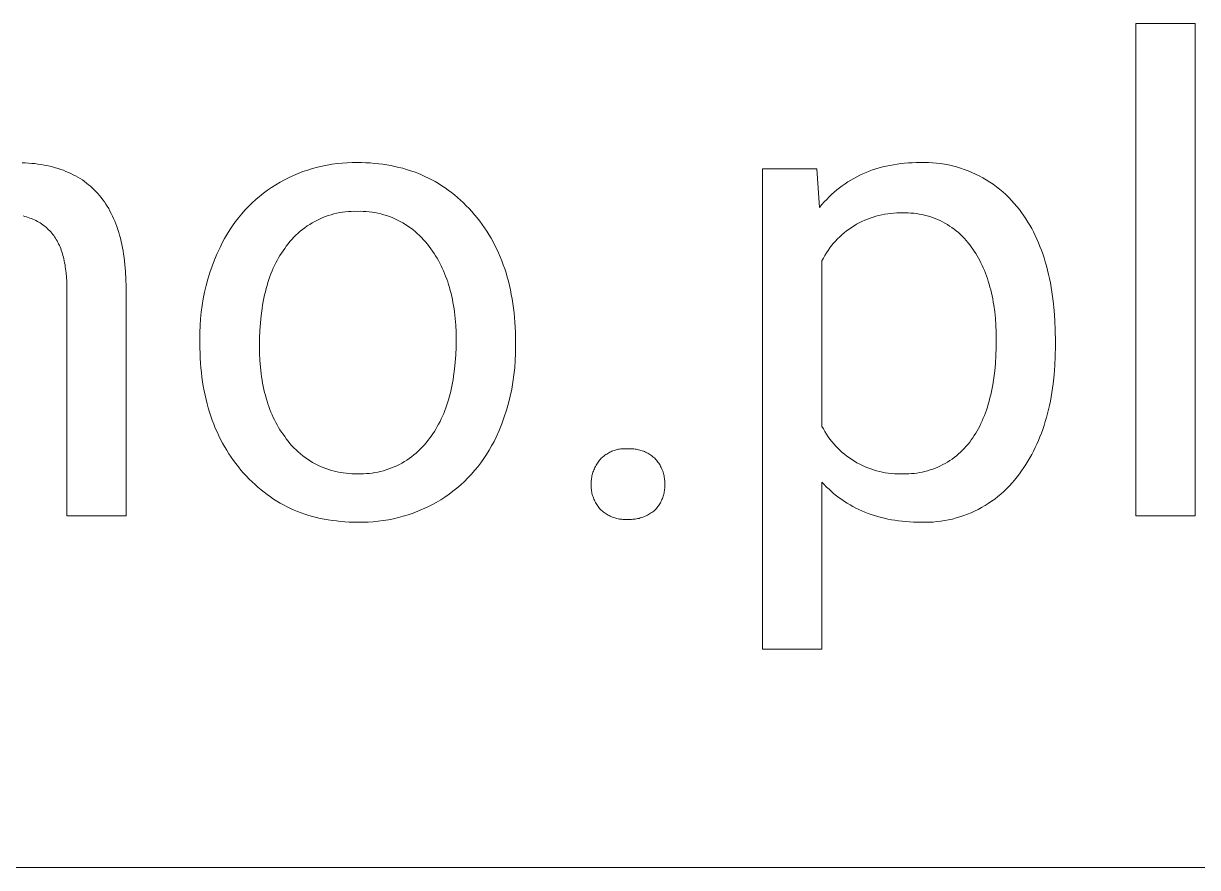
# Model space of a CAD drawing. Header units: millimetres. Extents: x -1480 to 5249, y -840 to 3860.
# Drawn here: x 3458.4 to 3618.7, y -464.2 to -349 of the extents above; entities that cross this region are included whole.
import ezdxf

# ---------------------------------------------------------------- set-up
doc = ezdxf.new("R2010")
doc.units = ezdxf.units.MM
doc.header["$MEASUREMENT"] = 0
doc.layers.add('Domyślny', color=7, linetype='Continuous', true_color=0x000000)

msp = doc.modelspace()

# ---------------------------------------------------------------- linework, layer by layer
at = {"layer": 'Domyślny', "color": 18, "lineweight": 15, "true_color": 0x000000}
for p, q in [((3610.31, -416.22), (3610.31, -349.01)), ((3610.31, -349.01), (3618.4, -349.01)), ((3618.4, -349.01), (3618.4, -416.22)), ((3458.22, -368.01), (3458.67, -368.03)), ((3458.67, -368.03), (3459.11, -368.06)), ((3459.11, -368.06), (3459.55, -368.1)), ((3459.55, -368.1), (3459.98, -368.14)), ((3459.98, -368.14), (3460.4, -368.19)), ((3460.4, -368.19), (3460.82, -368.26)), ((3460.82, -368.26), (3461.22, -368.33)), ((3461.22, -368.33), (3461.62, -368.41)), ((3461.62, -368.41), (3462.02, -368.49)), ((3462.02, -368.49), (3462.4, -368.59)), ((3462.4, -368.59), (3462.78, -368.69)), ((3497.88, -368.81), (3498.54, -368.63)), ((3498.54, -368.63), (3499.21, -368.47)), ((3499.21, -368.47), (3499.88, -368.33)), ((3499.88, -368.33), (3500.56, -368.22)), ((3500.56, -368.22), (3501.24, -368.13)), ((3501.24, -368.13), (3501.92, -368.06)), ((3501.92, -368.06), (3502.61, -368.02)), ((3502.61, -368.02), (3503.3, -367.99)), ((3503.3, -367.99), (3503.98, -367.99)), ((3503.98, -367.99), (3504.58, -368)), ((3504.58, -368), (3505.18, -368.02)), ((3505.18, -368.02), (3505.76, -368.05)), ((3505.76, -368.05), (3506.34, -368.1)), ((3506.34, -368.1), (3506.92, -368.16)), ((3506.92, -368.16), (3507.48, -368.23)), ((3507.48, -368.23), (3508.04, -368.31)), ((3508.04, -368.31), (3508.59, -368.41)), ((3508.59, -368.41), (3509.13, -368.52)), ((3509.13, -368.52), (3509.67, -368.65)), ((3509.67, -368.65), (3510.2, -368.78)), ((3575.27, -368.72), (3575.74, -368.59)), ((3575.74, -368.59), (3576.21, -368.48)), ((3576.21, -368.48), (3576.7, -368.38)), ((3576.7, -368.38), (3577.19, -368.29)), ((3577.19, -368.29), (3577.69, -368.21)), ((3577.69, -368.21), (3578.2, -368.14)), ((3578.2, -368.14), (3578.72, -368.09)), ((3578.72, -368.09), (3579.24, -368.05)), ((3579.24, -368.05), (3579.77, -368.02)), ((3579.77, -368.02), (3580.31, -368)), ((3580.31, -368), (3580.86, -367.99)), ((3580.86, -367.99), (3581.42, -367.98)), ((3581.42, -367.98), (3581.97, -367.99)), ((3581.97, -367.99), (3582.53, -368.02)), ((3582.53, -368.02), (3583.08, -368.07)), ((3583.08, -368.07), (3583.63, -368.13)), ((3583.63, -368.13), (3584.18, -368.22)), ((3584.18, -368.22), (3584.73, -368.32)), ((3584.73, -368.32), (3585.27, -368.44)), ((3585.27, -368.44), (3585.81, -368.58)), ((3585.81, -368.58), (3586.34, -368.74)), ((3462.78, -368.69), (3463.15, -368.8)), ((3463.15, -368.8), (3463.51, -368.92)), ((3463.51, -368.92), (3463.87, -369.05)), ((3463.87, -369.05), (3464.22, -369.19)), ((3464.22, -369.19), (3464.56, -369.33)), ((3464.56, -369.33), (3464.89, -369.48)), ((3464.89, -369.48), (3465.22, -369.65)), ((3465.22, -369.65), (3465.54, -369.82)), ((3465.54, -369.82), (3465.85, -369.99)), ((3465.85, -369.99), (3466.16, -370.18)), ((3466.16, -370.18), (3466.46, -370.37)), ((3494.06, -370.34), (3494.68, -370.03)), ((3494.68, -370.03), (3495.3, -369.74)), ((3495.3, -369.74), (3495.93, -369.48)), ((3495.93, -369.48), (3496.57, -369.23)), ((3496.57, -369.23), (3497.22, -369.01)), ((3497.22, -369.01), (3497.88, -368.81)), ((3510.2, -368.78), (3510.72, -368.93)), ((3510.72, -368.93), (3511.24, -369.1)), ((3511.24, -369.1), (3511.74, -369.27)), ((3511.74, -369.27), (3512.24, -369.46)), ((3512.24, -369.46), (3512.74, -369.66)), ((3512.74, -369.66), (3513.22, -369.88)), ((3513.22, -369.88), (3513.7, -370.11)), ((3513.7, -370.11), (3514.17, -370.35)), ((3559.33, -434.43), (3559.33, -368.87)), ((3559.33, -368.87), (3566.72, -368.87)), ((3566.72, -368.87), (3567.12, -374.11)), ((3571.37, -370.38), (3571.77, -370.15)), ((3571.77, -370.15), (3572.18, -369.93)), ((3572.18, -369.93), (3572.6, -369.72)), ((3572.6, -369.72), (3573.03, -369.52)), ((3573.03, -369.52), (3573.46, -369.34)), ((3573.46, -369.34), (3573.9, -369.16)), ((3573.9, -369.16), (3574.35, -369)), ((3574.35, -369), (3574.8, -368.85)), ((3574.8, -368.85), (3575.27, -368.72)), ((3586.34, -368.74), (3586.87, -368.92)), ((3586.87, -368.92), (3587.39, -369.12)), ((3587.39, -369.12), (3587.9, -369.33)), ((3587.9, -369.33), (3588.41, -369.56)), ((3588.41, -369.56), (3588.91, -369.81)), ((3588.91, -369.81), (3589.4, -370.07)), ((3589.4, -370.07), (3589.88, -370.35)), ((3466.46, -370.37), (3466.75, -370.58)), ((3466.75, -370.58), (3467.03, -370.79)), ((3467.03, -370.79), (3467.31, -371.01)), ((3467.31, -371.01), (3467.58, -371.23)), ((3467.58, -371.23), (3467.84, -371.47)), ((3467.84, -371.47), (3468.09, -371.71)), ((3468.09, -371.71), (3468.34, -371.97)), ((3491.18, -372.18), (3491.73, -371.78)), ((3491.73, -371.78), (3492.29, -371.39)), ((3492.29, -371.39), (3492.87, -371.02)), ((3492.87, -371.02), (3493.46, -370.67)), ((3493.46, -370.67), (3494.06, -370.34)), ((3514.17, -370.35), (3514.64, -370.6)), ((3514.64, -370.6), (3515.09, -370.87)), ((3515.09, -370.87), (3515.54, -371.15)), ((3515.54, -371.15), (3515.99, -371.45)), ((3515.99, -371.45), (3516.42, -371.76)), ((3516.42, -371.76), (3516.85, -372.08)), ((3569.11, -372.03), (3569.47, -371.73)), ((3569.47, -371.73), (3569.83, -371.43)), ((3569.83, -371.43), (3570.21, -371.15)), ((3570.21, -371.15), (3570.59, -370.89)), ((3570.59, -370.89), (3570.98, -370.63)), ((3570.98, -370.63), (3571.37, -370.38)), ((3589.88, -370.35), (3590.35, -370.65)), ((3590.35, -370.65), (3590.81, -370.96)), ((3590.81, -370.96), (3591.26, -371.29)), ((3591.26, -371.29), (3591.69, -371.63)), ((3591.69, -371.63), (3592.12, -371.99)), ((3468.34, -371.97), (3468.58, -372.23)), ((3468.58, -372.23), (3468.81, -372.5)), ((3468.81, -372.5), (3469.04, -372.77)), ((3469.04, -372.77), (3469.25, -373.06)), ((3469.25, -373.06), (3469.46, -373.35)), ((3469.46, -373.35), (3469.67, -373.65)), ((3489.62, -373.51), (3490.13, -373.05)), ((3490.13, -373.05), (3490.65, -372.61)), ((3490.65, -372.61), (3491.18, -372.18)), ((3516.85, -372.08), (3517.27, -372.41)), ((3517.27, -372.41), (3517.68, -372.76)), ((3517.68, -372.76), (3518.09, -373.12)), ((3518.09, -373.12), (3518.49, -373.49)), ((3567.44, -373.73), (3567.76, -373.37)), ((3567.76, -373.37), (3568.09, -373.02)), ((3568.09, -373.02), (3568.42, -372.68)), ((3568.42, -372.68), (3568.76, -372.35)), ((3568.76, -372.35), (3569.11, -372.03)), ((3592.12, -371.99), (3592.53, -372.36)), ((3592.53, -372.36), (3592.93, -372.75)), ((3592.93, -372.75), (3593.32, -373.15)), ((3593.32, -373.15), (3593.69, -373.56)), ((3469.67, -373.65), (3469.86, -373.96)), ((3469.86, -373.96), (3470.05, -374.28)), ((3470.05, -374.28), (3470.23, -374.61)), ((3470.23, -374.61), (3470.41, -374.94)), ((3470.41, -374.94), (3470.57, -375.29)), ((3487.77, -375.52), (3488.21, -375)), ((3488.21, -375), (3488.66, -374.49)), ((3488.66, -374.49), (3489.13, -373.99)), ((3489.13, -373.99), (3489.62, -373.51)), ((3500.8, -375.01), (3500.42, -375.11)), ((3501.19, -374.91), (3500.8, -375.01)), ((3501.59, -374.83), (3501.19, -374.91)), ((3501.98, -374.77), (3501.59, -374.83)), ((3502.38, -374.72), (3501.98, -374.77)), ((3502.78, -374.68), (3502.38, -374.72)), ((3503.18, -374.65), (3502.78, -374.68)), ((3503.58, -374.64), (3503.18, -374.65)), ((3503.98, -374.65), (3503.58, -374.64)), ((3504.39, -374.64), (3503.98, -374.65)), ((3504.8, -374.65), (3504.39, -374.64)), ((3505.2, -374.68), (3504.8, -374.65)), ((3505.61, -374.71), (3505.2, -374.68)), ((3506.01, -374.77), (3505.61, -374.71)), ((3506.41, -374.83), (3506.01, -374.77)), ((3506.81, -374.91), (3506.41, -374.83)), ((3507.21, -375), (3506.81, -374.91)), ((3507.6, -375.11), (3507.21, -375)), ((3518.49, -373.49), (3518.88, -373.88)), ((3518.88, -373.88), (3519.27, -374.28)), ((3519.27, -374.28), (3519.64, -374.69)), ((3519.64, -374.69), (3520.01, -375.12)), ((3567.12, -374.11), (3567.44, -373.73)), ((3576.01, -375.04), (3575.61, -375.11)), ((3576.42, -374.97), (3576.01, -375.04)), ((3576.82, -374.93), (3576.42, -374.97)), ((3577.23, -374.89), (3576.82, -374.93)), ((3577.64, -374.87), (3577.23, -374.89)), ((3578.05, -374.86), (3577.64, -374.87)), ((3578.46, -374.87), (3578.05, -374.86)), ((3578.84, -374.87), (3578.46, -374.87)), ((3579.21, -374.87), (3578.84, -374.87)), ((3579.59, -374.89), (3579.21, -374.87)), ((3579.96, -374.92), (3579.59, -374.89)), ((3580.34, -374.96), (3579.96, -374.92)), ((3580.71, -375.02), (3580.34, -374.96)), ((3581.08, -375.09), (3580.71, -375.02)), ((3581.44, -375.17), (3581.08, -375.09)), ((3593.69, -373.56), (3594.05, -373.99)), ((3594.05, -373.99), (3594.39, -374.42)), ((3594.39, -374.42), (3594.7, -374.83)), ((3594.7, -374.83), (3594.99, -375.25)), ((3458.6, -375.34), (3458.37, -375.27)), ((3458.83, -375.4), (3458.6, -375.34)), ((3459.06, -375.48), (3458.83, -375.4)), ((3459.28, -375.56), (3459.06, -375.48)), ((3459.5, -375.64), (3459.28, -375.56)), ((3459.71, -375.73), (3459.5, -375.64)), ((3459.92, -375.82), (3459.71, -375.73)), ((3460.12, -375.92), (3459.92, -375.82)), ((3460.32, -376.02), (3460.12, -375.92)), ((3460.51, -376.13), (3460.32, -376.02)), ((3460.69, -376.24), (3460.51, -376.13)), ((3460.87, -376.36), (3460.69, -376.24)), ((3461.05, -376.48), (3460.87, -376.36)), ((3461.22, -376.61), (3461.05, -376.48)), ((3461.39, -376.74), (3461.22, -376.61)), ((3470.57, -375.29), (3470.73, -375.64)), ((3470.73, -375.64), (3470.89, -376)), ((3470.89, -376), (3471.03, -376.37)), ((3471.03, -376.37), (3471.17, -376.74)), ((3486.57, -377.19), (3486.95, -376.62)), ((3486.95, -376.62), (3487.35, -376.06)), ((3487.35, -376.06), (3487.77, -375.52)), ((3497.17, -376.64), (3496.84, -376.88)), ((3497.5, -376.43), (3497.17, -376.64)), ((3497.85, -376.22), (3497.5, -376.43)), ((3498.2, -376.02), (3497.85, -376.22)), ((3498.55, -375.84), (3498.2, -376.02)), ((3498.92, -375.67), (3498.55, -375.84)), ((3499.28, -375.51), (3498.92, -375.67)), ((3499.66, -375.36), (3499.28, -375.51)), ((3500.04, -375.23), (3499.66, -375.36)), ((3500.42, -375.11), (3500.04, -375.23)), ((3507.99, -375.23), (3507.6, -375.11)), ((3508.37, -375.36), (3507.99, -375.23)), ((3508.75, -375.51), (3508.37, -375.36)), ((3509.13, -375.67), (3508.75, -375.51)), ((3509.5, -375.84), (3509.13, -375.67)), ((3509.86, -376.03), (3509.5, -375.84)), ((3510.21, -376.23), (3509.86, -376.03)), ((3510.56, -376.44), (3510.21, -376.23)), ((3510.9, -376.66), (3510.56, -376.44)), ((3511.24, -376.89), (3510.9, -376.66)), ((3520.01, -375.12), (3520.37, -375.55)), ((3520.37, -375.55), (3520.71, -375.99)), ((3520.71, -375.99), (3521.04, -376.43)), ((3521.04, -376.43), (3521.37, -376.89)), ((3571.82, -376.62), (3571.47, -376.84)), ((3572.17, -376.41), (3571.82, -376.62)), ((3572.53, -376.21), (3572.17, -376.41)), ((3572.9, -376.03), (3572.53, -376.21)), ((3573.27, -375.86), (3572.9, -376.03)), ((3573.65, -375.7), (3573.27, -375.86)), ((3574.03, -375.56), (3573.65, -375.7)), ((3574.42, -375.43), (3574.03, -375.56)), ((3574.81, -375.31), (3574.42, -375.43)), ((3575.21, -375.2), (3574.81, -375.31)), ((3575.61, -375.11), (3575.21, -375.2)), ((3581.81, -375.27), (3581.44, -375.17)), ((3582.17, -375.37), (3581.81, -375.27)), ((3582.52, -375.49), (3582.17, -375.37)), ((3582.88, -375.62), (3582.52, -375.49)), ((3583.22, -375.77), (3582.88, -375.62)), ((3583.56, -375.92), (3583.22, -375.77)), ((3583.9, -376.09), (3583.56, -375.92)), ((3584.23, -376.27), (3583.9, -376.09)), ((3584.56, -376.46), (3584.23, -376.27)), ((3584.87, -376.66), (3584.56, -376.46)), ((3585.18, -376.87), (3584.87, -376.66)), ((3594.99, -375.25), (3595.27, -375.67)), ((3595.27, -375.67), (3595.55, -376.11)), ((3595.55, -376.11), (3595.81, -376.55)), ((3595.81, -376.55), (3596.07, -377.01)), ((3461.55, -376.87), (3461.39, -376.74)), ((3461.7, -377.02), (3461.55, -376.87)), ((3461.85, -377.16), (3461.7, -377.02)), ((3462, -377.31), (3461.85, -377.16)), ((3462.14, -377.47), (3462, -377.31)), ((3462.28, -377.63), (3462.14, -377.47)), ((3462.41, -377.79), (3462.28, -377.63)), ((3462.54, -377.96), (3462.41, -377.79)), ((3462.67, -378.14), (3462.54, -377.96)), ((3462.79, -378.32), (3462.67, -378.14)), ((3471.17, -376.74), (3471.3, -377.13)), ((3471.3, -377.13), (3471.42, -377.52)), ((3471.42, -377.52), (3471.54, -377.92)), ((3471.54, -377.92), (3471.65, -378.33)), ((3485.87, -378.36), (3486.21, -377.77)), ((3486.21, -377.77), (3486.57, -377.19)), ((3495.33, -378.19), (3495.06, -378.49)), ((3495.61, -377.91), (3495.33, -378.19)), ((3495.91, -377.63), (3495.61, -377.91)), ((3496.21, -377.37), (3495.91, -377.63)), ((3496.52, -377.12), (3496.21, -377.37)), ((3496.84, -376.88), (3496.52, -377.12)), ((3511.56, -377.14), (3511.24, -376.89)), ((3511.88, -377.39), (3511.56, -377.14)), ((3512.18, -377.66), (3511.88, -377.39)), ((3512.48, -377.93), (3512.18, -377.66)), ((3512.77, -378.22), (3512.48, -377.93)), ((3513.05, -378.52), (3512.77, -378.22)), ((3521.37, -376.89), (3521.67, -377.36)), ((3521.67, -377.36), (3521.97, -377.83)), ((3521.97, -377.83), (3522.26, -378.31)), ((3569.87, -378.12), (3569.58, -378.4)), ((3570.17, -377.84), (3569.87, -378.12)), ((3570.48, -377.57), (3570.17, -377.84)), ((3570.8, -377.32), (3570.48, -377.57)), ((3571.13, -377.07), (3570.8, -377.32)), ((3571.47, -376.84), (3571.13, -377.07)), ((3585.49, -377.09), (3585.18, -376.87)), ((3585.78, -377.32), (3585.49, -377.09)), ((3586.07, -377.56), (3585.78, -377.32)), ((3586.35, -377.81), (3586.07, -377.56)), ((3586.62, -378.08), (3586.35, -377.81)), ((3586.88, -378.35), (3586.62, -378.08)), ((3596.07, -377.01), (3596.32, -377.47)), ((3596.32, -377.47), (3596.55, -377.95)), ((3596.55, -377.95), (3596.78, -378.43)), ((3462.9, -378.5), (3462.79, -378.32)), ((3463.01, -378.69), (3462.9, -378.5)), ((3463.12, -378.89), (3463.01, -378.69)), ((3463.22, -379.09), (3463.12, -378.89)), ((3463.32, -379.3), (3463.22, -379.09)), ((3463.41, -379.51), (3463.32, -379.3)), ((3463.5, -379.73), (3463.41, -379.51)), ((3463.58, -379.96), (3463.5, -379.73)), ((3471.65, -378.33), (3471.75, -378.75)), ((3471.75, -378.75), (3471.85, -379.17)), ((3471.85, -379.17), (3471.93, -379.61)), ((3471.93, -379.61), (3472.01, -380.05)), ((3484.86, -380.42), (3485.25, -379.58)), ((3485.25, -379.58), (3485.55, -378.96)), ((3485.55, -378.96), (3485.87, -378.36)), ((3494.08, -379.72), (3493.86, -380.03)), ((3494.3, -379.42), (3494.08, -379.72)), ((3494.54, -379.1), (3494.3, -379.42)), ((3494.8, -378.79), (3494.54, -379.1)), ((3495.06, -378.49), (3494.8, -378.79)), ((3513.32, -378.83), (3513.05, -378.52)), ((3513.57, -379.14), (3513.32, -378.83)), ((3513.82, -379.47), (3513.57, -379.14)), ((3514.05, -379.77), (3513.82, -379.47)), ((3514.27, -380.08), (3514.05, -379.77)), ((3522.26, -378.31), (3522.53, -378.81)), ((3522.53, -378.81), (3522.79, -379.31)), ((3522.79, -379.31), (3523.04, -379.82)), ((3523.04, -379.82), (3523.28, -380.33)), ((3568.51, -379.65), (3568.27, -379.98)), ((3568.76, -379.32), (3568.51, -379.65)), ((3569.02, -379.01), (3568.76, -379.32)), ((3569.3, -378.7), (3569.02, -379.01)), ((3569.58, -378.4), (3569.3, -378.7)), ((3587.13, -378.62), (3586.88, -378.35)), ((3587.37, -378.91), (3587.13, -378.62)), ((3587.61, -379.21), (3587.37, -378.91)), ((3587.83, -379.51), (3587.61, -379.21)), ((3588.04, -379.8), (3587.83, -379.51)), ((3588.24, -380.1), (3588.04, -379.8)), ((3596.78, -378.43), (3597, -378.93)), ((3597, -378.93), (3597.2, -379.43)), ((3597.2, -379.43), (3597.4, -379.95)), ((3463.66, -380.18), (3463.58, -379.96)), ((3463.74, -380.42), (3463.66, -380.18)), ((3463.81, -380.66), (3463.74, -380.42)), ((3463.87, -380.9), (3463.81, -380.66)), ((3463.93, -381.15), (3463.87, -380.9)), ((3463.99, -381.41), (3463.93, -381.15)), ((3464.04, -381.67), (3463.99, -381.41)), ((3472.01, -380.05), (3472.09, -380.5)), ((3472.09, -380.5), (3472.15, -380.96)), ((3472.15, -380.96), (3472.26, -381.9)), ((3484.17, -382.13), (3484.5, -381.27)), ((3484.5, -381.27), (3484.86, -380.42)), ((3493.06, -381.34), (3492.87, -381.69)), ((3493.25, -381), (3493.06, -381.34)), ((3493.44, -380.67), (3493.25, -381)), ((3493.65, -380.35), (3493.44, -380.67)), ((3493.86, -380.03), (3493.65, -380.35)), ((3514.48, -380.4), (3514.27, -380.08)), ((3514.68, -380.72), (3514.48, -380.4)), ((3514.88, -381.05), (3514.68, -380.72)), ((3515.07, -381.38), (3514.88, -381.05)), ((3515.26, -381.72), (3515.07, -381.38)), ((3523.28, -380.33), (3523.51, -380.86)), ((3523.51, -380.86), (3523.72, -381.39)), ((3523.72, -381.39), (3523.93, -381.94)), ((3567.63, -381.03), (3567.44, -381.39)), ((3567.44, -381.39), (3567.44, -404)), ((3567.83, -380.67), (3567.63, -381.03)), ((3568.05, -380.32), (3567.83, -380.67)), ((3568.27, -379.98), (3568.05, -380.32)), ((3588.43, -380.4), (3588.24, -380.1)), ((3588.62, -380.72), (3588.43, -380.4)), ((3588.81, -381.03), (3588.62, -380.72)), ((3588.98, -381.36), (3588.81, -381.03)), ((3589.15, -381.69), (3588.98, -381.36)), ((3597.4, -379.95), (3597.59, -380.47)), ((3597.59, -380.47), (3597.77, -381.01)), ((3597.77, -381.01), (3597.93, -381.55)), ((3464.09, -381.94), (3464.04, -381.67)), ((3464.13, -382.21), (3464.09, -381.94)), ((3464.17, -382.48), (3464.13, -382.21)), ((3464.24, -383.05), (3464.17, -382.48)), ((3464.29, -383.64), (3464.24, -383.05)), ((3472.26, -381.9), (3472.34, -382.88)), ((3472.34, -382.88), (3472.39, -383.89)), ((3483.6, -383.89), (3483.87, -383)), ((3483.87, -383), (3484.17, -382.13)), ((3492.37, -382.79), (3492.21, -383.17)), ((3492.53, -382.42), (3492.37, -382.79)), ((3492.7, -382.05), (3492.53, -382.42)), ((3492.87, -381.69), (3492.7, -382.05)), ((3515.43, -382.07), (3515.26, -381.72)), ((3515.6, -382.42), (3515.43, -382.07)), ((3515.76, -382.78), (3515.6, -382.42)), ((3515.92, -383.14), (3515.76, -382.78)), ((3523.93, -381.94), (3524.12, -382.49)), ((3524.12, -382.49), (3524.3, -383.05)), ((3524.3, -383.05), (3524.47, -383.62)), ((3589.31, -382.03), (3589.15, -381.69)), ((3589.47, -382.38), (3589.31, -382.03)), ((3589.62, -382.73), (3589.47, -382.38)), ((3589.76, -383.09), (3589.62, -382.73)), ((3589.9, -383.45), (3589.76, -383.09)), ((3597.93, -381.55), (3598.09, -382.11)), ((3598.09, -382.11), (3598.24, -382.67)), ((3598.24, -382.67), (3598.38, -383.25)), ((3464.32, -384.25), (3464.29, -383.64)), ((3464.33, -384.89), (3464.32, -384.25)), ((3472.39, -383.89), (3472.42, -384.93)), ((3483.35, -384.78), (3483.6, -383.89)), ((3491.79, -384.36), (3491.67, -384.78)), ((3491.93, -383.96), (3491.79, -384.36)), ((3492.07, -383.56), (3491.93, -383.96)), ((3492.21, -383.17), (3492.07, -383.56)), ((3516.06, -383.51), (3515.92, -383.14)), ((3516.2, -383.89), (3516.06, -383.51)), ((3516.34, -384.27), (3516.2, -383.89)), ((3516.46, -384.65), (3516.34, -384.27)), ((3516.58, -385.04), (3516.46, -384.65)), ((3524.47, -383.62), (3524.62, -384.2)), ((3524.62, -384.2), (3524.77, -384.79)), ((3590.03, -383.82), (3589.9, -383.45)), ((3590.15, -384.2), (3590.03, -383.82)), ((3590.27, -384.59), (3590.15, -384.2)), ((3590.38, -384.98), (3590.27, -384.59)), ((3598.38, -383.25), (3598.51, -383.83)), ((3598.51, -383.83), (3598.63, -384.42)), ((3598.63, -384.42), (3598.74, -385.03)), ((3464.33, -416.21), (3464.33, -384.89)), ((3472.42, -384.93), (3472.42, -416.21)), ((3482.96, -386.58), (3483.14, -385.68)), ((3483.14, -385.68), (3483.35, -384.78)), ((3491.33, -386.07), (3491.24, -386.52)), ((3491.44, -385.63), (3491.33, -386.07)), ((3491.55, -385.2), (3491.44, -385.63)), ((3491.67, -384.78), (3491.55, -385.2)), ((3516.69, -385.44), (3516.58, -385.04)), ((3516.79, -385.85), (3516.69, -385.44)), ((3516.89, -386.26), (3516.79, -385.85)), ((3516.98, -386.67), (3516.89, -386.26)), ((3524.77, -384.79), (3524.9, -385.38)), ((3524.9, -385.38), (3525.02, -385.99)), ((3525.02, -385.99), (3525.13, -386.6)), ((3590.48, -385.38), (3590.38, -384.98)), ((3590.58, -385.78), (3590.48, -385.38)), ((3590.67, -386.2), (3590.58, -385.78)), ((3590.75, -386.61), (3590.67, -386.2)), ((3598.74, -385.03), (3598.84, -385.64)), ((3598.84, -385.64), (3599.01, -386.9)), ((3482.68, -388.41), (3482.8, -387.5)), ((3482.8, -387.5), (3482.96, -386.58)), ((3490.99, -387.91), (3490.86, -388.87)), ((3491.06, -387.44), (3490.99, -387.91)), ((3491.15, -386.97), (3491.06, -387.44)), ((3491.24, -386.52), (3491.15, -386.97)), ((3517.06, -387.09), (3516.98, -386.67)), ((3517.14, -387.52), (3517.06, -387.09)), ((3517.2, -387.95), (3517.14, -387.52)), ((3525.13, -386.6), (3525.23, -387.22)), ((3525.23, -387.22), (3525.32, -387.85)), ((3525.32, -387.85), (3525.4, -388.49)), ((3590.83, -387.04), (3590.75, -386.61)), ((3590.9, -387.47), (3590.83, -387.04)), ((3591.02, -388.35), (3590.9, -387.47)), ((3599.01, -386.9), (3599.15, -388.2)), ((3482.53, -390.25), (3482.59, -389.33)), ((3482.59, -389.33), (3482.68, -388.41)), ((3490.86, -388.87), (3490.76, -389.87)), ((3517.26, -388.39), (3517.2, -387.95)), ((3517.36, -389.28), (3517.26, -388.39)), ((3517.44, -390.2), (3517.36, -389.28)), ((3525.4, -388.49), (3525.46, -389.14)), ((3525.46, -389.14), (3525.51, -389.79)), ((3591.11, -389.26), (3591.02, -388.35)), ((3591.18, -390.2), (3591.11, -389.26)), ((3599.15, -388.2), (3599.24, -389.53)), ((3482.5, -391.18), (3482.53, -390.25)), ((3490.69, -390.9), (3490.64, -391.97)), ((3490.76, -389.87), (3490.69, -390.9)), ((3517.48, -391.14), (3517.44, -390.2)), ((3525.51, -389.79), (3525.55, -390.46)), ((3525.55, -390.46), (3525.58, -391.13)), ((3591.22, -391.16), (3591.18, -390.2)), ((3599.24, -389.53), (3599.3, -390.91)), ((3599.3, -390.91), (3599.32, -392.33)), ((3482.5, -392.1), (3482.5, -391.18)), ((3482.5, -392.66), (3482.5, -392.1)), ((3482.5, -393.35), (3482.5, -392.66)), ((3490.64, -391.97), (3490.63, -393.07)), ((3517.49, -392.1), (3517.48, -391.14)), ((3517.48, -393.18), (3517.49, -392.1)), ((3525.58, -391.13), (3525.6, -392.51)), ((3525.6, -392.51), (3525.6, -393.07)), ((3591.23, -392.15), (3591.22, -391.16)), ((3591.22, -393.27), (3591.23, -392.15)), ((3599.32, -392.33), (3599.32, -393.07)), ((3482.52, -394.03), (3482.5, -393.35)), ((3482.55, -394.7), (3482.52, -394.03)), ((3490.63, -393.07), (3490.64, -394.04)), ((3490.64, -394.04), (3490.69, -394.98)), ((3517.37, -395.23), (3517.44, -394.22)), ((3517.44, -394.22), (3517.48, -393.18)), ((3525.6, -394.05), (3525.56, -395.03)), ((3525.6, -393.07), (3525.6, -394.05)), ((3591.18, -394.35), (3591.22, -393.27)), ((3599.32, -393.07), (3599.3, -394.4)), ((3482.59, -395.36), (3482.55, -394.7)), ((3482.64, -396.01), (3482.59, -395.36)), ((3490.69, -394.98), (3490.76, -395.91)), ((3490.76, -395.91), (3490.86, -396.8)), ((3517.27, -396.21), (3517.37, -395.23)), ((3525.56, -395.03), (3525.49, -396.01)), ((3591.02, -396.42), (3591.11, -395.4)), ((3591.11, -395.4), (3591.18, -394.35)), ((3599.24, -395.7), (3599.15, -396.96)), ((3599.3, -394.4), (3599.24, -395.7)), ((3482.71, -396.65), (3482.64, -396.01)), ((3482.78, -397.29), (3482.71, -396.65)), ((3482.87, -397.91), (3482.78, -397.29)), ((3490.86, -396.8), (3490.92, -397.24)), ((3490.92, -397.24), (3490.99, -397.68)), ((3517.07, -397.63), (3517.14, -397.16)), ((3517.14, -397.16), (3517.27, -396.21)), ((3525.39, -396.99), (3525.25, -397.96)), ((3525.49, -396.01), (3525.39, -396.99)), ((3590.75, -398.34), (3590.9, -397.4)), ((3590.9, -397.4), (3591.02, -396.42)), ((3599.15, -396.96), (3599.01, -398.2)), ((3482.97, -398.53), (3482.87, -397.91)), ((3483.08, -399.14), (3482.97, -398.53)), ((3490.99, -397.68), (3491.06, -398.11)), ((3491.06, -398.11), (3491.15, -398.53)), ((3491.15, -398.53), (3491.24, -398.95)), ((3491.24, -398.95), (3491.33, -399.36)), ((3516.7, -399.41), (3516.81, -398.97)), ((3516.81, -398.97), (3516.9, -398.53)), ((3516.9, -398.53), (3516.99, -398.08)), ((3516.99, -398.08), (3517.07, -397.63)), ((3525.08, -398.93), (3524.87, -399.89)), ((3525.25, -397.96), (3525.08, -398.93)), ((3590.58, -399.25), (3590.67, -398.8)), ((3590.67, -398.8), (3590.75, -398.34)), ((3598.93, -398.8), (3598.84, -399.4)), ((3599.01, -398.2), (3598.93, -398.8)), ((3483.21, -399.74), (3483.08, -399.14)), ((3483.34, -400.33), (3483.21, -399.74)), ((3483.49, -400.92), (3483.34, -400.33)), ((3491.33, -399.36), (3491.44, -399.76)), ((3491.44, -399.76), (3491.55, -400.16)), ((3491.55, -400.16), (3491.67, -400.55)), ((3491.67, -400.55), (3491.79, -400.93)), ((3516.22, -401.07), (3516.35, -400.67)), ((3516.35, -400.67), (3516.48, -400.25)), ((3516.48, -400.25), (3516.59, -399.84)), ((3516.59, -399.84), (3516.7, -399.41)), ((3524.87, -399.89), (3524.64, -400.84)), ((3590.15, -400.96), (3590.27, -400.55)), ((3590.27, -400.55), (3590.38, -400.13)), ((3590.38, -400.13), (3590.48, -399.69)), ((3590.48, -399.69), (3590.58, -399.25)), ((3598.63, -400.57), (3598.51, -401.14)), ((3598.74, -399.99), (3598.63, -400.57)), ((3598.84, -399.4), (3598.74, -399.99)), ((3483.65, -401.49), (3483.49, -400.92)), ((3483.82, -402.06), (3483.65, -401.49)), ((3484, -402.62), (3483.82, -402.06)), ((3491.79, -400.93), (3491.93, -401.31)), ((3491.93, -401.31), (3492.07, -401.69)), ((3492.07, -401.69), (3492.21, -402.06)), ((3492.21, -402.06), (3492.37, -402.42)), ((3515.63, -402.61), (3515.79, -402.24)), ((3515.79, -402.24), (3515.94, -401.85)), ((3515.94, -401.85), (3516.08, -401.47)), ((3516.08, -401.47), (3516.22, -401.07)), ((3524.37, -401.79), (3524.06, -402.72)), ((3524.64, -400.84), (3524.37, -401.79)), ((3589.62, -402.53), (3589.76, -402.16)), ((3589.76, -402.16), (3589.9, -401.77)), ((3589.9, -401.77), (3590.03, -401.37)), ((3590.03, -401.37), (3590.15, -400.96)), ((3598.24, -402.26), (3598.09, -402.81)), ((3598.38, -401.71), (3598.24, -402.26)), ((3598.51, -401.14), (3598.38, -401.71)), ((3484.19, -403.17), (3484, -402.62)), ((3484.4, -403.71), (3484.19, -403.17)), ((3484.61, -404.24), (3484.4, -403.71)), ((3492.37, -402.42), (3492.53, -402.77)), ((3492.53, -402.77), (3492.7, -403.12)), ((3492.7, -403.12), (3492.87, -403.47)), ((3492.87, -403.47), (3493.06, -403.8)), ((3493.06, -403.8), (3493.25, -404.14)), ((3514.92, -404.03), (3515.1, -403.69)), ((3515.1, -403.69), (3515.29, -403.33)), ((3515.29, -403.33), (3515.46, -402.98)), ((3515.46, -402.98), (3515.63, -402.61)), ((3523.73, -403.65), (3523.36, -404.56)), ((3524.06, -402.72), (3523.73, -403.65)), ((3588.98, -403.96), (3589.15, -403.62)), ((3589.15, -403.62), (3589.31, -403.27)), ((3589.31, -403.27), (3589.47, -402.9)), ((3589.47, -402.9), (3589.62, -402.53)), ((3597.77, -403.88), (3597.59, -404.41)), ((3597.93, -403.35), (3597.77, -403.88)), ((3598.09, -402.81), (3597.93, -403.35)), ((3484.84, -404.76), (3484.61, -404.24)), ((3485.08, -405.28), (3484.84, -404.76)), ((3485.33, -405.78), (3485.08, -405.28)), ((3493.25, -404.14), (3493.44, -404.46)), ((3493.44, -404.46), (3493.65, -404.78)), ((3493.65, -404.78), (3493.86, -405.09)), ((3493.86, -405.09), (3494.08, -405.4)), ((3494.08, -405.4), (3494.3, -405.7)), ((3513.86, -405.64), (3514.09, -405.33)), ((3514.09, -405.33), (3514.31, -405.02)), ((3514.31, -405.02), (3514.52, -404.69)), ((3514.52, -404.69), (3514.72, -404.37)), ((3514.72, -404.37), (3514.92, -404.03)), ((3522.96, -405.46), (3522.66, -406.07)), ((3523.36, -404.56), (3522.96, -405.46)), ((3567.44, -404), (3567.63, -404.36)), ((3567.63, -404.36), (3567.84, -404.72)), ((3567.84, -404.72), (3568.06, -405.07)), ((3568.06, -405.07), (3568.29, -405.41)), ((3568.29, -405.41), (3568.53, -405.74)), ((3587.83, -405.84), (3588.04, -405.55)), ((3588.04, -405.55), (3588.24, -405.25)), ((3588.24, -405.25), (3588.43, -404.94)), ((3588.43, -404.94), (3588.62, -404.62)), ((3588.62, -404.62), (3588.81, -404.3)), ((3588.81, -404.3), (3588.98, -403.96)), ((3597.2, -405.43), (3597, -405.93)), ((3597.4, -404.92), (3597.2, -405.43)), ((3597.59, -404.41), (3597.4, -404.92)), ((3485.6, -406.28), (3485.33, -405.78)), ((3485.87, -406.77), (3485.6, -406.28)), ((3486.16, -407.25), (3485.87, -406.77)), ((3494.3, -405.7), (3494.55, -406.02)), ((3494.55, -406.02), (3494.8, -406.34)), ((3494.8, -406.34), (3495.07, -406.64)), ((3495.07, -406.64), (3495.34, -406.94)), ((3495.34, -406.94), (3495.63, -407.22)), ((3512.31, -407.4), (3512.59, -407.13)), ((3512.59, -407.13), (3512.87, -406.85)), ((3512.87, -406.85), (3513.13, -406.56)), ((3513.13, -406.56), (3513.39, -406.26)), ((3513.39, -406.26), (3513.63, -405.95)), ((3513.63, -405.95), (3513.86, -405.64)), ((3522.34, -406.67), (3522, -407.27)), ((3522.66, -406.07), (3522.34, -406.67)), ((3539.5, -407.17), (3539.66, -407.13)), ((3539.66, -407.13), (3539.81, -407.11)), ((3539.81, -407.11), (3539.97, -407.08)), ((3539.97, -407.08), (3540.13, -407.07)), ((3540.13, -407.07), (3540.28, -407.06)), ((3540.28, -407.06), (3540.44, -407.05)), ((3540.44, -407.05), (3540.6, -407.05)), ((3540.6, -407.05), (3540.76, -407.05)), ((3540.76, -407.05), (3540.92, -407.06)), ((3540.92, -407.06), (3541.08, -407.05)), ((3541.08, -407.05), (3541.25, -407.05)), ((3541.25, -407.05), (3541.42, -407.05)), ((3541.42, -407.05), (3541.58, -407.06)), ((3541.58, -407.06), (3541.75, -407.08)), ((3541.75, -407.08), (3541.92, -407.1)), ((3541.92, -407.1), (3542.08, -407.12)), ((3542.08, -407.12), (3542.25, -407.15)), ((3542.25, -407.15), (3542.41, -407.19)), ((3568.53, -405.74), (3568.78, -406.07)), ((3568.78, -406.07), (3569.05, -406.38)), ((3569.05, -406.38), (3569.32, -406.69)), ((3569.32, -406.69), (3569.61, -406.99)), ((3569.61, -406.99), (3569.9, -407.27)), ((3586.63, -407.26), (3586.89, -406.99)), ((3586.89, -406.99), (3587.14, -406.71)), ((3587.14, -406.71), (3587.38, -406.43)), ((3587.38, -406.43), (3587.61, -406.14)), ((3587.61, -406.14), (3587.83, -405.84)), ((3596.55, -406.9), (3596.32, -407.38)), ((3596.78, -406.42), (3596.55, -406.9)), ((3597, -405.93), (3596.78, -406.42)), ((3486.45, -407.73), (3486.16, -407.25)), ((3486.76, -408.19), (3486.45, -407.73)), ((3487.08, -408.65), (3486.76, -408.19)), ((3487.41, -409.09), (3487.08, -408.65)), ((3495.63, -407.22), (3495.93, -407.5)), ((3495.93, -407.5), (3496.23, -407.76)), ((3496.23, -407.76), (3496.55, -408.02)), ((3496.55, -408.02), (3496.87, -408.26)), ((3496.87, -408.26), (3497.2, -408.49)), ((3497.2, -408.49), (3497.54, -408.71)), ((3497.54, -408.71), (3497.88, -408.92)), ((3510.43, -408.81), (3510.76, -408.6)), ((3510.76, -408.6), (3511.09, -408.38)), ((3511.09, -408.38), (3511.41, -408.15)), ((3511.41, -408.15), (3511.72, -407.91)), ((3511.72, -407.91), (3512.02, -407.66)), ((3512.02, -407.66), (3512.31, -407.4)), ((3521.27, -408.41), (3520.87, -408.97)), ((3521.64, -407.85), (3521.27, -408.41)), ((3522, -407.27), (3521.64, -407.85)), ((3536.87, -408.88), (3536.98, -408.74)), ((3536.98, -408.74), (3537.08, -408.61)), ((3537.08, -408.61), (3537.2, -408.47)), ((3537.2, -408.47), (3537.31, -408.36)), ((3537.31, -408.36), (3537.42, -408.25)), ((3537.42, -408.25), (3537.54, -408.15)), ((3537.54, -408.15), (3537.66, -408.05)), ((3537.66, -408.05), (3537.79, -407.95)), ((3537.79, -407.95), (3537.92, -407.86)), ((3537.92, -407.86), (3538.05, -407.78)), ((3538.05, -407.78), (3538.19, -407.69)), ((3538.19, -407.69), (3538.32, -407.61)), ((3538.32, -407.61), (3538.46, -407.54)), ((3538.46, -407.54), (3538.61, -407.47)), ((3538.61, -407.47), (3538.75, -407.41)), ((3538.75, -407.41), (3538.9, -407.35)), ((3538.9, -407.35), (3539.05, -407.3)), ((3539.05, -407.3), (3539.2, -407.25)), ((3539.2, -407.25), (3539.35, -407.21)), ((3539.35, -407.21), (3539.5, -407.17)), ((3542.41, -407.19), (3542.57, -407.23)), ((3542.57, -407.23), (3542.73, -407.28)), ((3542.73, -407.28), (3542.89, -407.33)), ((3542.89, -407.33), (3543.05, -407.39)), ((3543.05, -407.39), (3543.2, -407.45)), ((3543.2, -407.45), (3543.36, -407.52)), ((3543.36, -407.52), (3543.51, -407.6)), ((3543.51, -407.6), (3543.65, -407.67)), ((3543.65, -407.67), (3543.8, -407.76)), ((3543.8, -407.76), (3543.94, -407.85)), ((3543.94, -407.85), (3544.08, -407.94)), ((3544.08, -407.94), (3544.22, -408.04)), ((3544.22, -408.04), (3544.35, -408.14)), ((3544.35, -408.14), (3544.48, -408.25)), ((3544.48, -408.25), (3544.6, -408.36)), ((3544.6, -408.36), (3544.72, -408.47)), ((3544.72, -408.47), (3544.84, -408.61)), ((3544.84, -408.61), (3544.95, -408.74)), ((3544.95, -408.74), (3545.05, -408.88)), ((3569.9, -407.27), (3570.21, -407.55)), ((3570.21, -407.55), (3570.52, -407.81)), ((3570.52, -407.81), (3570.85, -408.07)), ((3570.85, -408.07), (3571.18, -408.31)), ((3571.18, -408.31), (3571.52, -408.54)), ((3571.52, -408.54), (3571.87, -408.76)), ((3584.59, -408.87), (3584.9, -408.67)), ((3584.9, -408.67), (3585.21, -408.46)), ((3585.21, -408.46), (3585.51, -408.24)), ((3585.51, -408.24), (3585.8, -408.01)), ((3585.8, -408.01), (3586.08, -407.77)), ((3586.08, -407.77), (3586.36, -407.52)), ((3586.36, -407.52), (3586.63, -407.26)), ((3595.55, -408.75), (3595.27, -409.2)), ((3595.81, -408.3), (3595.55, -408.75)), ((3596.07, -407.85), (3595.81, -408.3)), ((3596.32, -407.38), (3596.07, -407.85)), ((3487.76, -409.53), (3487.41, -409.09)), ((3488.11, -409.96), (3487.76, -409.53)), ((3488.48, -410.39), (3488.11, -409.96)), ((3497.88, -408.92), (3498.24, -409.11)), ((3498.24, -409.11), (3498.6, -409.3)), ((3498.6, -409.3), (3498.96, -409.47)), ((3498.96, -409.47), (3499.33, -409.63)), ((3499.33, -409.63), (3499.71, -409.77)), ((3499.71, -409.77), (3500.09, -409.9)), ((3500.09, -409.9), (3500.48, -410.02)), ((3500.48, -410.02), (3500.87, -410.13)), ((3500.87, -410.13), (3501.26, -410.22)), ((3501.26, -410.22), (3501.66, -410.3)), ((3501.66, -410.3), (3502.06, -410.36)), ((3506.03, -410.37), (3506.41, -410.31)), ((3506.41, -410.31), (3506.8, -410.24)), ((3506.8, -410.24), (3507.18, -410.15)), ((3507.18, -410.15), (3507.56, -410.05)), ((3507.56, -410.05), (3507.94, -409.94)), ((3507.94, -409.94), (3508.31, -409.82)), ((3508.31, -409.82), (3508.68, -409.68)), ((3508.68, -409.68), (3509.04, -409.53)), ((3509.04, -409.53), (3509.4, -409.37)), ((3509.4, -409.37), (3509.75, -409.19)), ((3509.75, -409.19), (3510.09, -409.01)), ((3510.09, -409.01), (3510.43, -408.81)), ((3520.02, -410.04), (3519.57, -410.55)), ((3520.45, -409.51), (3520.02, -410.04)), ((3520.87, -408.97), (3520.45, -409.51)), ((3536.12, -410.43), (3536.17, -410.26)), ((3536.17, -410.26), (3536.23, -410.1)), ((3536.23, -410.1), (3536.29, -409.94)), ((3536.29, -409.94), (3536.36, -409.78)), ((3536.36, -409.78), (3536.43, -409.62)), ((3536.43, -409.62), (3536.51, -409.47)), ((3536.51, -409.47), (3536.59, -409.32)), ((3536.59, -409.32), (3536.68, -409.17)), ((3536.68, -409.17), (3536.77, -409.02)), ((3536.77, -409.02), (3536.87, -408.88)), ((3545.05, -408.88), (3545.15, -409.02)), ((3545.15, -409.02), (3545.24, -409.17)), ((3545.24, -409.17), (3545.33, -409.32)), ((3545.33, -409.32), (3545.41, -409.47)), ((3545.41, -409.47), (3545.49, -409.62)), ((3545.49, -409.62), (3545.56, -409.78)), ((3545.56, -409.78), (3545.63, -409.94)), ((3545.63, -409.94), (3545.69, -410.1)), ((3545.69, -410.1), (3545.75, -410.26)), ((3545.75, -410.26), (3545.8, -410.43)), ((3571.87, -408.76), (3572.22, -408.97)), ((3572.22, -408.97), (3572.59, -409.17)), ((3572.59, -409.17), (3572.96, -409.35)), ((3572.96, -409.35), (3573.33, -409.52)), ((3573.33, -409.52), (3573.71, -409.67)), ((3573.71, -409.67), (3574.1, -409.82)), ((3574.1, -409.82), (3574.49, -409.95)), ((3574.49, -409.95), (3574.88, -410.06)), ((3574.88, -410.06), (3575.28, -410.16)), ((3575.28, -410.16), (3575.69, -410.25)), ((3575.69, -410.25), (3576.09, -410.33)), ((3576.09, -410.33), (3576.5, -410.39)), ((3580.41, -410.37), (3580.78, -410.31)), ((3580.78, -410.31), (3581.14, -410.24)), ((3581.14, -410.24), (3581.5, -410.16)), ((3581.5, -410.16), (3581.86, -410.06)), ((3581.86, -410.06), (3582.22, -409.95)), ((3582.22, -409.95), (3582.57, -409.83)), ((3582.57, -409.83), (3582.92, -409.7)), ((3582.92, -409.7), (3583.27, -409.56)), ((3583.27, -409.56), (3583.6, -409.4)), ((3583.6, -409.4), (3583.94, -409.23)), ((3583.94, -409.23), (3584.26, -409.06)), ((3584.26, -409.06), (3584.59, -408.87)), ((3594.7, -410.06), (3594.39, -410.47)), ((3594.99, -409.63), (3594.7, -410.06)), ((3595.27, -409.2), (3594.99, -409.63)), ((3488.85, -410.8), (3488.48, -410.39)), ((3489.24, -411.2), (3488.85, -410.8)), ((3489.63, -411.59), (3489.24, -411.2)), ((3490.03, -411.96), (3489.63, -411.59)), ((3490.43, -412.32), (3490.03, -411.96)), ((3502.06, -410.36), (3502.46, -410.41)), ((3502.46, -410.41), (3502.86, -410.45)), ((3502.86, -410.45), (3503.26, -410.47)), ((3503.26, -410.47), (3503.67, -410.48)), ((3503.67, -410.48), (3504.07, -410.47)), ((3504.07, -410.47), (3504.46, -410.48)), ((3504.46, -410.48), (3504.86, -410.47)), ((3504.86, -410.47), (3505.25, -410.45)), ((3505.25, -410.45), (3505.64, -410.42)), ((3505.64, -410.42), (3506.03, -410.37)), ((3518.61, -411.53), (3518.11, -411.99)), ((3519.1, -411.05), (3518.61, -411.53)), ((3519.57, -410.55), (3519.1, -411.05)), ((3535.92, -411.62), (3535.93, -411.45)), ((3535.92, -411.8), (3535.92, -411.62)), ((3535.92, -411.97), (3535.92, -411.8)), ((3535.93, -411.45), (3535.95, -411.28)), ((3535.95, -411.28), (3535.97, -411.11)), ((3535.97, -411.11), (3536, -410.94)), ((3536, -410.94), (3536.03, -410.77)), ((3536.03, -410.77), (3536.07, -410.6)), ((3536.07, -410.6), (3536.12, -410.43)), ((3545.8, -410.43), (3545.84, -410.6)), ((3545.84, -410.6), (3545.88, -410.77)), ((3545.88, -410.77), (3545.91, -410.94)), ((3545.91, -410.94), (3545.94, -411.11)), ((3545.94, -411.11), (3545.96, -411.28)), ((3545.96, -411.28), (3545.97, -411.45)), ((3545.97, -411.45), (3545.98, -411.62)), ((3545.98, -411.62), (3545.98, -411.8)), ((3545.98, -411.8), (3545.98, -411.97)), ((3567.75, -411.95), (3567.44, -411.62)), ((3567.44, -411.62), (3567.44, -434.43)), ((3568.07, -412.28), (3567.75, -411.95)), ((3576.5, -410.39), (3576.91, -410.43)), ((3576.91, -410.43), (3577.32, -410.46)), ((3577.32, -410.46), (3577.73, -410.48)), ((3577.73, -410.48), (3578.14, -410.49)), ((3578.14, -410.49), (3578.55, -410.47)), ((3578.55, -410.47), (3578.92, -410.48)), ((3578.92, -410.48), (3579.3, -410.47)), ((3579.3, -410.47), (3579.67, -410.45)), ((3579.67, -410.45), (3580.04, -410.42)), ((3580.04, -410.42), (3580.41, -410.37)), ((3593.39, -411.73), (3593.03, -412.13)), ((3593.74, -411.33), (3593.39, -411.73)), ((3594.07, -410.91), (3593.74, -411.33)), ((3594.39, -410.47), (3594.07, -410.91)), ((3490.85, -412.67), (3490.43, -412.32)), ((3491.27, -413), (3490.85, -412.67)), ((3491.69, -413.32), (3491.27, -413)), ((3492.13, -413.63), (3491.69, -413.32)), ((3516.52, -413.27), (3515.96, -413.66)), ((3517.06, -412.86), (3516.52, -413.27)), ((3517.59, -412.43), (3517.06, -412.86)), ((3518.11, -411.99), (3517.59, -412.43)), ((3535.92, -412.14), (3535.92, -411.97)), ((3535.92, -412.3), (3535.92, -412.14)), ((3535.94, -412.47), (3535.92, -412.3)), ((3535.95, -412.64), (3535.94, -412.47)), ((3535.98, -412.8), (3535.95, -412.64)), ((3536, -412.97), (3535.98, -412.8)), ((3536.04, -413.13), (3536, -412.97)), ((3536.08, -413.3), (3536.04, -413.13)), ((3536.12, -413.46), (3536.08, -413.3)), ((3536.18, -413.62), (3536.12, -413.46)), ((3545.76, -413.55), (3545.71, -413.7)), ((3545.81, -413.39), (3545.76, -413.55)), ((3545.85, -413.24), (3545.81, -413.39)), ((3545.88, -413.08), (3545.85, -413.24)), ((3545.91, -412.93), (3545.88, -413.08)), ((3545.94, -412.77), (3545.91, -412.93)), ((3545.96, -412.61), (3545.94, -412.77)), ((3545.97, -412.45), (3545.96, -412.61)), ((3545.98, -412.29), (3545.97, -412.45)), ((3545.98, -411.97), (3545.98, -412.13)), ((3545.98, -412.13), (3545.98, -412.29)), ((3568.4, -412.59), (3568.07, -412.28)), ((3568.73, -412.89), (3568.4, -412.59)), ((3569.07, -413.19), (3568.73, -412.89)), ((3569.42, -413.47), (3569.07, -413.19)), ((3569.78, -413.74), (3569.42, -413.47)), ((3591.87, -413.24), (3591.46, -413.59)), ((3592.27, -412.89), (3591.87, -413.24)), ((3592.65, -412.51), (3592.27, -412.89)), ((3593.03, -412.13), (3592.65, -412.51)), ((3492.57, -413.92), (3492.13, -413.63)), ((3493.01, -414.21), (3492.57, -413.92)), ((3493.47, -414.47), (3493.01, -414.21)), ((3493.93, -414.73), (3493.47, -414.47)), ((3494.4, -414.97), (3493.93, -414.73)), ((3494.88, -415.2), (3494.4, -414.97)), ((3513.54, -415.03), (3512.91, -415.32)), ((3514.17, -414.72), (3513.54, -415.03)), ((3514.78, -414.39), (3514.17, -414.72)), ((3515.39, -414.04), (3514.78, -414.39)), ((3515.96, -413.66), (3515.39, -414.04)), ((3536.23, -413.77), (3536.18, -413.62)), ((3536.29, -413.93), (3536.23, -413.77)), ((3536.36, -414.08), (3536.29, -413.93)), ((3536.44, -414.23), (3536.36, -414.08)), ((3536.51, -414.38), (3536.44, -414.23)), ((3536.6, -414.53), (3536.51, -414.38)), ((3536.68, -414.67), (3536.6, -414.53)), ((3536.78, -414.81), (3536.68, -414.67)), ((3536.88, -414.94), (3536.78, -414.81)), ((3536.98, -415.08), (3536.88, -414.94)), ((3537.08, -415.21), (3536.98, -415.08)), ((3544.93, -415.09), (3544.83, -415.21)), ((3545.03, -414.96), (3544.93, -415.09)), ((3545.13, -414.83), (3545.03, -414.96)), ((3545.22, -414.7), (3545.13, -414.83)), ((3545.3, -414.56), (3545.22, -414.7)), ((3545.38, -414.43), (3545.3, -414.56)), ((3545.46, -414.29), (3545.38, -414.43)), ((3545.53, -414.14), (3545.46, -414.29)), ((3545.59, -414), (3545.53, -414.14)), ((3545.66, -413.85), (3545.59, -414)), ((3545.71, -413.7), (3545.66, -413.85)), ((3570.14, -414), (3569.78, -413.74)), ((3570.51, -414.25), (3570.14, -414)), ((3570.89, -414.49), (3570.51, -414.25)), ((3571.27, -414.72), (3570.89, -414.49)), ((3571.66, -414.94), (3571.27, -414.72)), ((3572.06, -415.15), (3571.66, -414.94)), ((3572.47, -415.35), (3572.06, -415.15)), ((3589.23, -415.09), (3588.76, -415.34)), ((3589.7, -414.82), (3589.23, -415.09)), ((3590.15, -414.53), (3589.7, -414.82)), ((3590.6, -414.23), (3590.15, -414.53)), ((3591.03, -413.92), (3590.6, -414.23)), ((3591.46, -413.59), (3591.03, -413.92)), ((3472.42, -416.21), (3464.33, -416.21)), ((3495.36, -415.42), (3494.88, -415.2)), ((3495.85, -415.62), (3495.36, -415.42)), ((3496.35, -415.81), (3495.85, -415.62)), ((3496.85, -415.98), (3496.35, -415.81)), ((3497.36, -416.15), (3496.85, -415.98)), ((3497.88, -416.3), (3497.36, -416.15)), ((3498.41, -416.43), (3497.88, -416.3)), ((3498.94, -416.56), (3498.41, -416.43)), ((3499.48, -416.67), (3498.94, -416.56)), ((3500.03, -416.77), (3499.48, -416.67)), ((3500.59, -416.85), (3500.03, -416.77)), ((3508.24, -416.74), (3507.55, -416.86)), ((3508.93, -416.61), (3508.24, -416.74)), ((3509.61, -416.45), (3508.93, -416.61)), ((3510.28, -416.27), (3509.61, -416.45)), ((3510.95, -416.06), (3510.28, -416.27)), ((3511.61, -415.84), (3510.95, -416.06)), ((3512.26, -415.59), (3511.61, -415.84)), ((3512.91, -415.32), (3512.26, -415.59)), ((3537.2, -415.33), (3537.08, -415.21)), ((3537.31, -415.44), (3537.2, -415.33)), ((3537.44, -415.55), (3537.31, -415.44)), ((3537.56, -415.66), (3537.44, -415.55)), ((3537.69, -415.76), (3537.56, -415.66)), ((3537.82, -415.85), (3537.69, -415.76)), ((3537.96, -415.94), (3537.82, -415.85)), ((3538.1, -416.03), (3537.96, -415.94)), ((3538.24, -416.11), (3538.1, -416.03)), ((3538.38, -416.19), (3538.24, -416.11)), ((3538.53, -416.26), (3538.38, -416.19)), ((3538.68, -416.33), (3538.53, -416.26)), ((3538.83, -416.39), (3538.68, -416.33)), ((3538.98, -416.44), (3538.83, -416.39)), ((3539.14, -416.49), (3538.98, -416.44)), ((3539.3, -416.54), (3539.14, -416.49)), ((3539.45, -416.58), (3539.3, -416.54)), ((3539.61, -416.62), (3539.45, -416.58)), ((3539.78, -416.65), (3539.61, -416.62)), ((3539.94, -416.67), (3539.78, -416.65)), ((3540.1, -416.69), (3539.94, -416.67)), ((3540.26, -416.7), (3540.1, -416.69)), ((3540.43, -416.71), (3540.26, -416.7)), ((3540.59, -416.71), (3540.43, -416.71)), ((3540.75, -416.71), (3540.59, -416.71)), ((3540.92, -416.7), (3540.75, -416.71)), ((3541.09, -416.7), (3540.92, -416.7)), ((3541.26, -416.71), (3541.09, -416.7)), ((3541.44, -416.7), (3541.26, -416.71)), ((3541.61, -416.69), (3541.44, -416.7)), ((3541.78, -416.68), (3541.61, -416.69)), ((3541.95, -416.66), (3541.78, -416.68)), ((3542.12, -416.63), (3541.95, -416.66)), ((3542.29, -416.6), (3542.12, -416.63)), ((3542.46, -416.56), (3542.29, -416.6)), ((3542.63, -416.51), (3542.46, -416.56)), ((3542.8, -416.46), (3542.63, -416.51)), ((3542.96, -416.41), (3542.8, -416.46)), ((3543.12, -416.35), (3542.96, -416.41)), ((3543.28, -416.28), (3543.12, -416.35)), ((3543.44, -416.21), (3543.28, -416.28)), ((3543.6, -416.13), (3543.44, -416.21)), ((3543.75, -416.05), (3543.6, -416.13)), ((3543.9, -415.96), (3543.75, -416.05)), ((3544.04, -415.87), (3543.9, -415.96)), ((3544.19, -415.77), (3544.04, -415.87)), ((3544.33, -415.67), (3544.19, -415.77)), ((3544.46, -415.56), (3544.33, -415.67)), ((3544.6, -415.45), (3544.46, -415.56)), ((3544.72, -415.33), (3544.6, -415.45)), ((3544.83, -415.21), (3544.72, -415.33)), ((3572.88, -415.54), (3572.47, -415.35)), ((3573.3, -415.71), (3572.88, -415.54)), ((3573.73, -415.88), (3573.3, -415.71)), ((3574.16, -416.03), (3573.73, -415.88)), ((3574.6, -416.18), (3574.16, -416.03)), ((3575.05, -416.31), (3574.6, -416.18)), ((3575.51, -416.43), (3575.05, -416.31)), ((3575.97, -416.55), (3575.51, -416.43)), ((3576.44, -416.65), (3575.97, -416.55)), ((3576.92, -416.74), (3576.44, -416.65)), ((3577.4, -416.82), (3576.92, -416.74)), ((3584.73, -416.77), (3584.2, -416.87)), ((3585.25, -416.65), (3584.73, -416.77)), ((3585.77, -416.51), (3585.25, -416.65)), ((3586.28, -416.36), (3585.77, -416.51)), ((3586.79, -416.19), (3586.28, -416.36)), ((3587.3, -416), (3586.79, -416.19)), ((3587.79, -415.8), (3587.3, -416)), ((3588.28, -415.58), (3587.79, -415.8)), ((3588.76, -415.34), (3588.28, -415.58)), ((3618.4, -416.22), (3610.31, -416.22)), ((3501.15, -416.92), (3500.59, -416.85)), ((3501.72, -416.98), (3501.15, -416.92)), ((3502.3, -417.03), (3501.72, -416.98)), ((3502.88, -417.06), (3502.3, -417.03)), ((3503.47, -417.08), (3502.88, -417.06)), ((3504.07, -417.08), (3503.47, -417.08)), ((3504.77, -417.09), (3504.07, -417.08)), ((3505.47, -417.06), (3504.77, -417.09)), ((3506.16, -417.02), (3505.47, -417.06)), ((3506.86, -416.95), (3506.16, -417.02)), ((3507.55, -416.86), (3506.86, -416.95)), ((3577.9, -416.89), (3577.4, -416.82)), ((3578.39, -416.95), (3577.9, -416.89)), ((3578.9, -417), (3578.39, -416.95)), ((3579.41, -417.04), (3578.9, -417)), ((3579.93, -417.06), (3579.41, -417.04)), ((3580.46, -417.08), (3579.93, -417.06)), ((3580.99, -417.08), (3580.46, -417.08)), ((3581.53, -417.09), (3580.99, -417.08)), ((3582.07, -417.08), (3581.53, -417.09)), ((3582.6, -417.06), (3582.07, -417.08)), ((3583.14, -417.01), (3582.6, -417.06)), ((3583.67, -416.95), (3583.14, -417.01)), ((3584.2, -416.87), (3583.67, -416.95)), ((3567.44, -434.43), (3559.33, -434.43)), ((2706.18, -464.22), (5248.87, -464.22))]:
    msp.add_line(p, q, dxfattribs=at)

doc.saveas('drawing.dxf')
